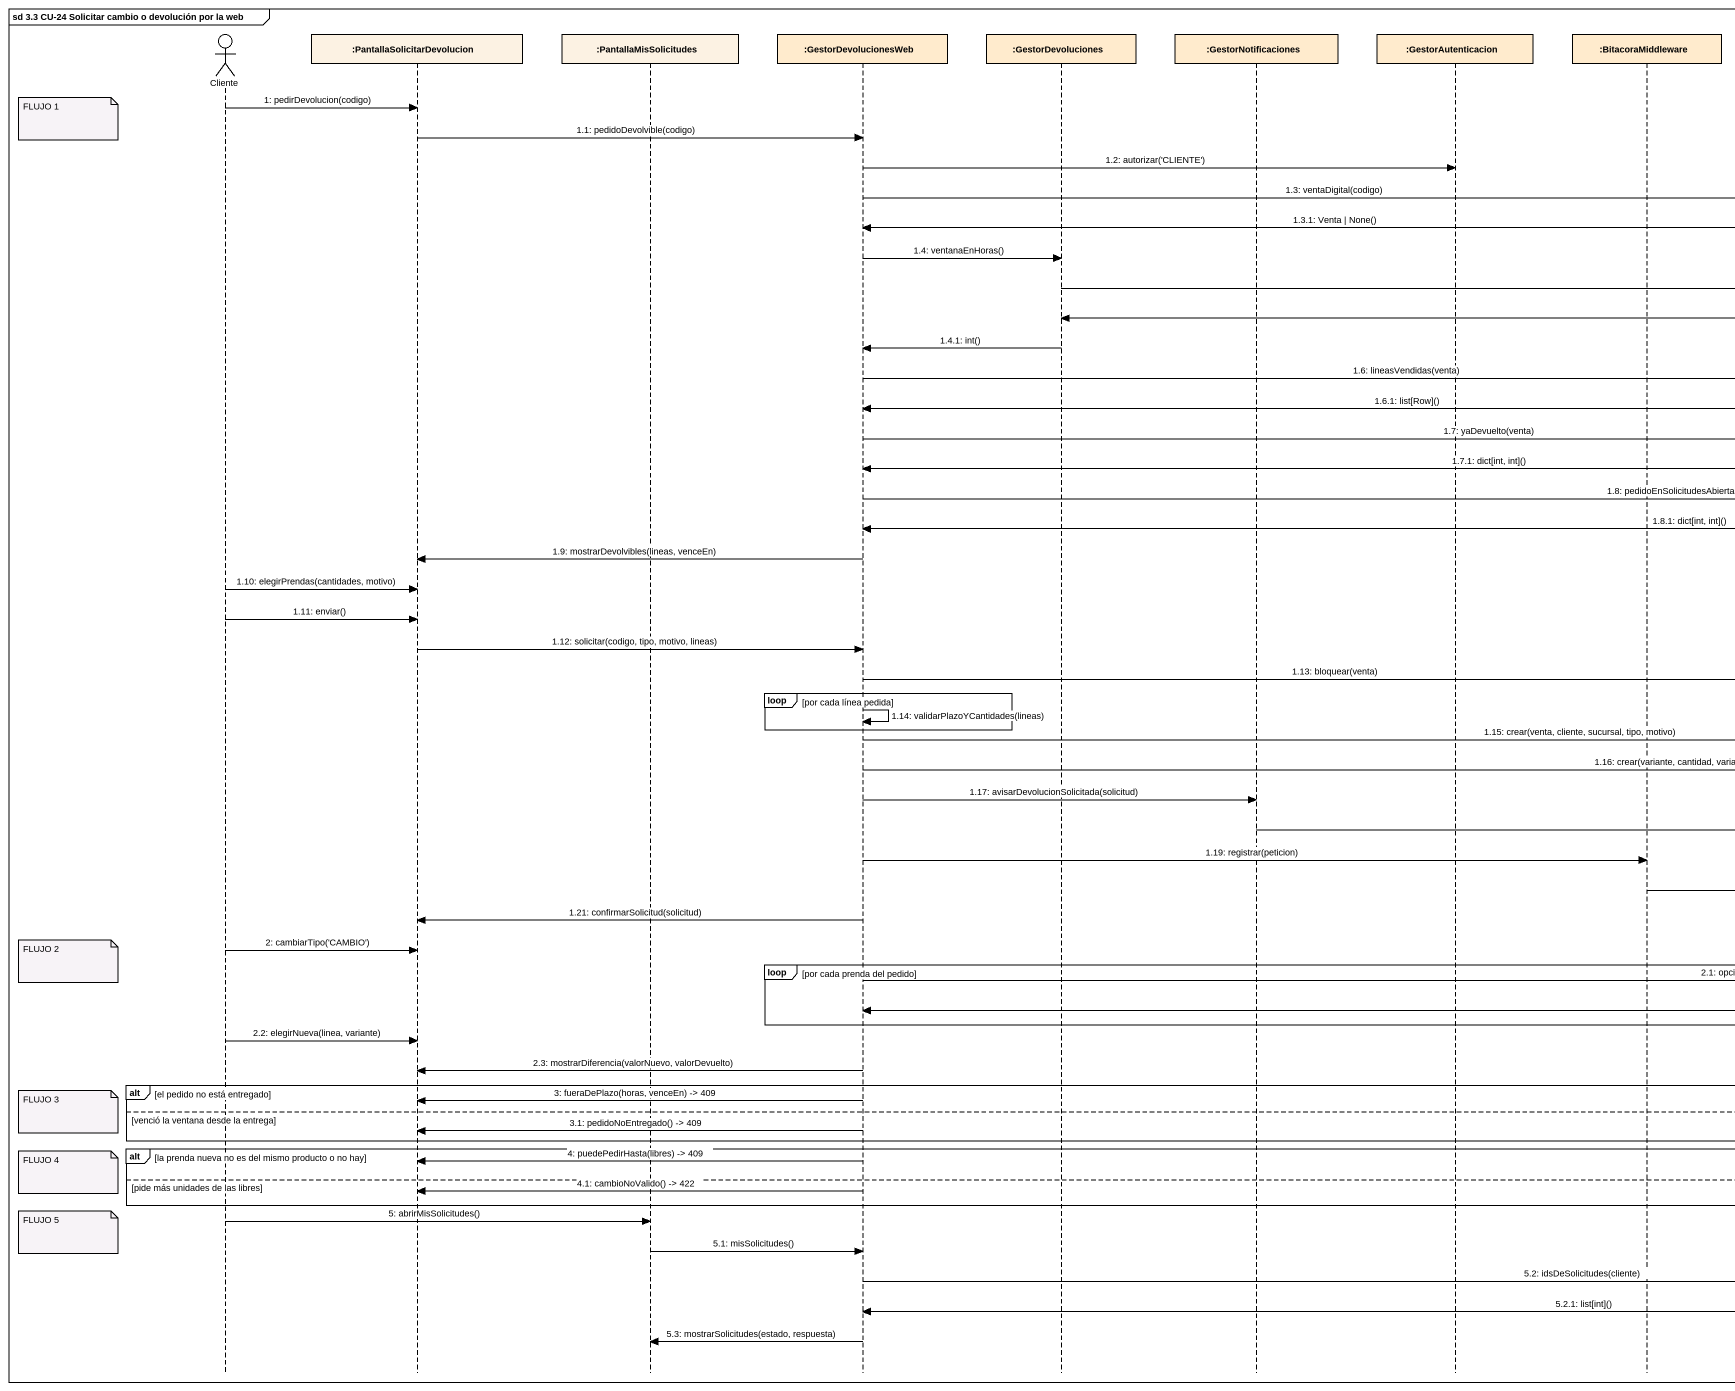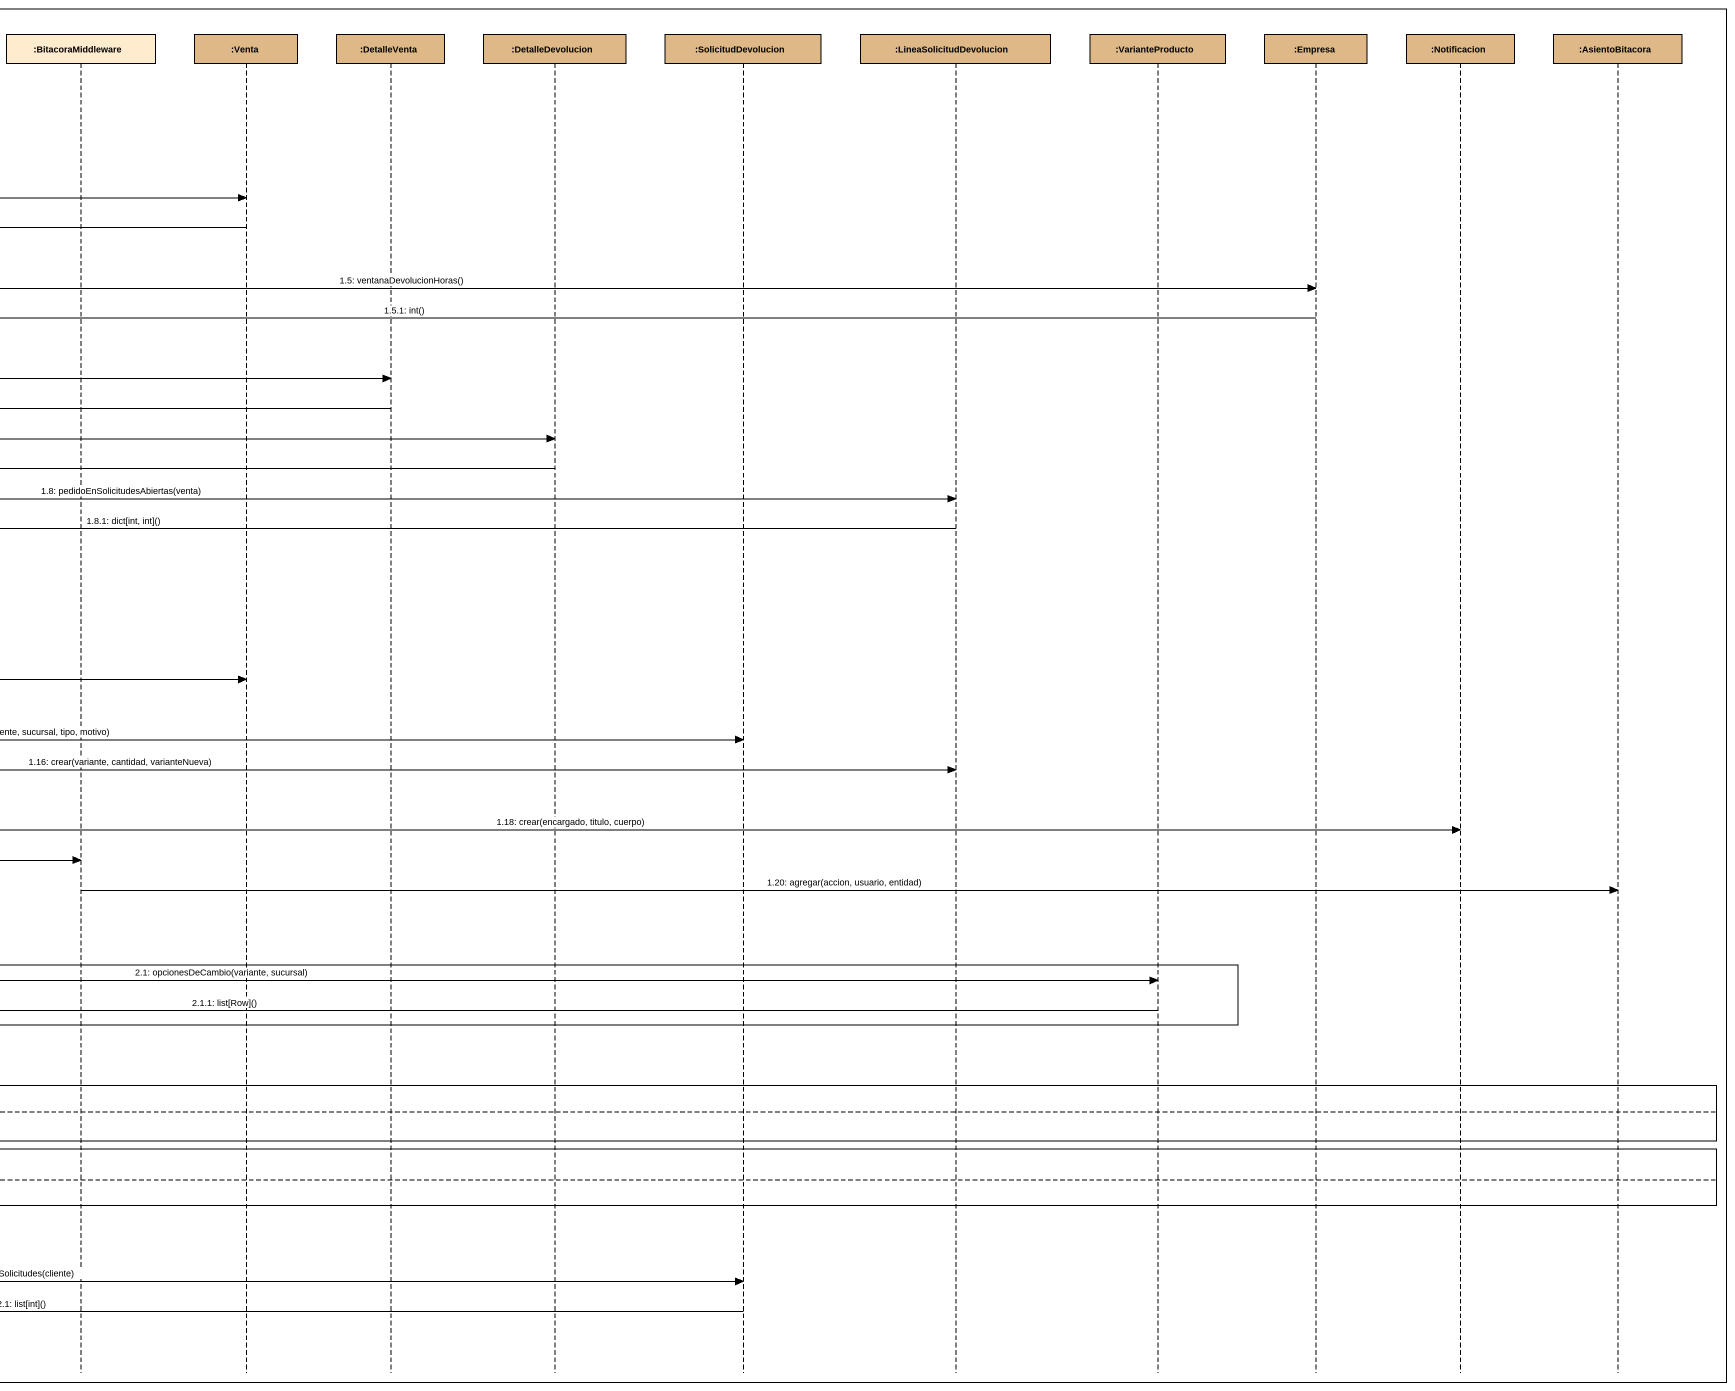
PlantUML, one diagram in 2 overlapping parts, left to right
@startuml
mainframe sd 3.3 CU-24 Solicitar cambio o devolución por la web
hide footbox
actor Cliente
participant ":PantallaSolicitarDevolucion" as PantallaSolicitarDevolucion
participant ":PantallaMisSolicitudes" as PantallaMisSolicitudes
participant ":GestorDevolucionesWeb" as GestorDevolucionesWeb #FFEBCD
participant ":GestorDevoluciones" as GestorDevoluciones #FFEBCD
participant ":GestorNotificaciones" as GestorNotificaciones #FFEBCD
participant ":GestorAutenticacion" as GestorAutenticacion #FFEBCD
participant ":BitacoraMiddleware" as BitacoraMiddleware #FFEBCD
participant ":Venta" as Venta #DEB887
participant ":DetalleVenta" as DetalleVenta #DEB887
participant ":DetalleDevolucion" as DetalleDevolucion #DEB887
participant ":SolicitudDevolucion" as SolicitudDevolucion #DEB887
participant ":LineaSolicitudDevolucion" as LineaSolicitudDevolucion #DEB887
participant ":VarianteProducto" as VarianteProducto #DEB887
participant ":Empresa" as Empresa #DEB887
participant ":Notificacion" as Notificacion #DEB887
participant ":AsientoBitacora" as AsientoBitacora #DEB887

Cliente -> PantallaSolicitarDevolucion : 1: pedirDevolucion(codigo)
note left of Cliente : FLUJO 1
PantallaSolicitarDevolucion -> GestorDevolucionesWeb : 1.1: pedidoDevolvible(codigo)
GestorDevolucionesWeb -> GestorAutenticacion : 1.2: autorizar('CLIENTE')
GestorDevolucionesWeb -> Venta : 1.3: ventaDigital(codigo)
Venta -> GestorDevolucionesWeb : 1.3.1: Venta | None()
GestorDevolucionesWeb -> GestorDevoluciones : 1.4: ventanaEnHoras()
GestorDevoluciones -> Empresa : 1.5: ventanaDevolucionHoras()
Empresa -> GestorDevoluciones : 1.5.1: int()
GestorDevoluciones -> GestorDevolucionesWeb : 1.4.1: int()
GestorDevolucionesWeb -> DetalleVenta : 1.6: lineasVendidas(venta)
DetalleVenta -> GestorDevolucionesWeb : 1.6.1: list[Row]()
GestorDevolucionesWeb -> DetalleDevolucion : 1.7: yaDevuelto(venta)
DetalleDevolucion -> GestorDevolucionesWeb : 1.7.1: dict[int, int]()
GestorDevolucionesWeb -> LineaSolicitudDevolucion : 1.8: pedidoEnSolicitudesAbiertas(venta)
LineaSolicitudDevolucion -> GestorDevolucionesWeb : 1.8.1: dict[int, int]()
GestorDevolucionesWeb -> PantallaSolicitarDevolucion : 1.9: mostrarDevolvibles(lineas, venceEn)
Cliente -> PantallaSolicitarDevolucion : 1.10: elegirPrendas(cantidades, motivo)
Cliente -> PantallaSolicitarDevolucion : 1.11: enviar()
PantallaSolicitarDevolucion -> GestorDevolucionesWeb : 1.12: solicitar(codigo, tipo, motivo, lineas)
GestorDevolucionesWeb -> Venta : 1.13: bloquear(venta)
loop por cada línea pedida
  GestorDevolucionesWeb -> GestorDevolucionesWeb : 1.14: validarPlazoYCantidades(lineas)
end
GestorDevolucionesWeb -> SolicitudDevolucion : 1.15: crear(venta, cliente, sucursal, tipo, motivo)
GestorDevolucionesWeb -> LineaSolicitudDevolucion : 1.16: crear(variante, cantidad, varianteNueva)
GestorDevolucionesWeb -> GestorNotificaciones : 1.17: avisarDevolucionSolicitada(solicitud)
GestorNotificaciones -> Notificacion : 1.18: crear(encargado, titulo, cuerpo)
GestorDevolucionesWeb -> BitacoraMiddleware : 1.19: registrar(peticion)
BitacoraMiddleware -> AsientoBitacora : 1.20: agregar(accion, usuario, entidad)
GestorDevolucionesWeb -> PantallaSolicitarDevolucion : 1.21: confirmarSolicitud(solicitud)
Cliente -> PantallaSolicitarDevolucion : 2: cambiarTipo('CAMBIO')
note left of Cliente : FLUJO 2
loop por cada prenda del pedido
  GestorDevolucionesWeb -> VarianteProducto : 2.1: opcionesDeCambio(variante, sucursal)
  VarianteProducto -> GestorDevolucionesWeb : 2.1.1: list[Row]()
end
Cliente -> PantallaSolicitarDevolucion : 2.2: elegirNueva(linea, variante)
GestorDevolucionesWeb -> PantallaSolicitarDevolucion : 2.3: mostrarDiferencia(valorNuevo, valorDevuelto)
alt el pedido no está entregado
  GestorDevolucionesWeb -> PantallaSolicitarDevolucion : 3: fueraDePlazo(horas, venceEn) -> 409
else venció la ventana desde la entrega
  note left of Cliente : FLUJO 3
  GestorDevolucionesWeb -> PantallaSolicitarDevolucion : 3.1: pedidoNoEntregado() -> 409
end
alt la prenda nueva no es del mismo producto o no hay
  GestorDevolucionesWeb -> PantallaSolicitarDevolucion : 4: puedePedirHasta(libres) -> 409
  note left of Cliente : FLUJO 4
else pide más unidades de las libres
  GestorDevolucionesWeb -> PantallaSolicitarDevolucion : 4.1: cambioNoValido() -> 422
end
Cliente -> PantallaMisSolicitudes : 5: abrirMisSolicitudes()
note left of Cliente : FLUJO 5
PantallaMisSolicitudes -> GestorDevolucionesWeb : 5.1: misSolicitudes()
GestorDevolucionesWeb -> SolicitudDevolucion : 5.2: idsDeSolicitudes(cliente)
SolicitudDevolucion -> GestorDevolucionesWeb : 5.2.1: list[int]()
GestorDevolucionesWeb -> PantallaMisSolicitudes : 5.3: mostrarSolicitudes(estado, respuesta)
@enduml
